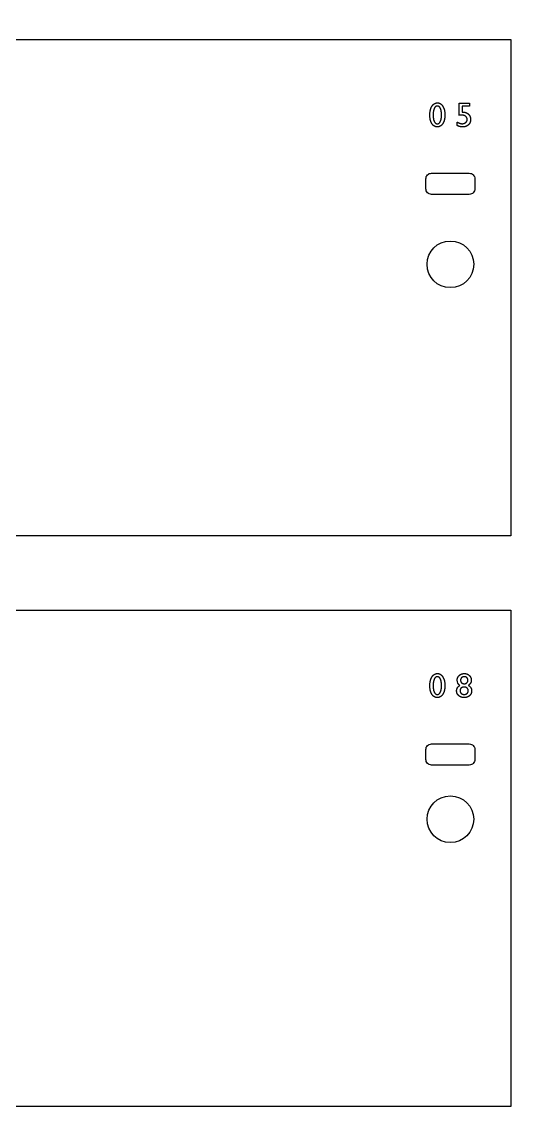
# Model space of a CAD drawing. Extents: x -300 to 5880, y -300 to 4158.
# Drawn here: x 3931 to 4241, y 2968 to 3666 of the extents above; entities that cross this region are included whole.
import ezdxf

# ---------------------------------------------------------------- set-up
doc = ezdxf.new("R2010")
doc.units = 0
for name, color, linetype in [('TOP-CUT-INSIDE_18MM', 1, 'CONTINUOUS'), ('TOP-CUT-OUTSIDE_18MM', 220, 'CONTINUOUS'), ('TOP-POCKET-INSIDE_02MM', 110, 'CONTINUOUS')]:
    doc.layers.add(name, color=color, linetype=linetype)

msp = doc.modelspace()

# ---------------------------------------------------------------- linework, layer by layer
at = {"layer": 'TOP-CUT-INSIDE_18MM'}
for points in [[(4217.92, 3566.97), (4217.92, 3560.59, -0.414214), (4214.42, 3557.09), (4190.42, 3557.09, -0.414214), (4186.92, 3560.59), (4186.92, 3566.97, -0.414214), (4190.42, 3570.47), (4214.42, 3570.47, -0.414214)], [(4217.92, 3205.17), (4217.92, 3198.79, -0.414214), (4214.42, 3195.29), (4190.42, 3195.29, -0.414214), (4186.92, 3198.79), (4186.92, 3205.17, -0.414214), (4190.42, 3208.67), (4214.42, 3208.67, -0.414214)]]:
    msp.add_lwpolyline(points, format="xyb", close=True, dxfattribs=at)
for centre in [(4202.42, 3512.72), (4202.42, 3160.92)]:
    msp.add_circle(centre, 14.79, dxfattribs=at)
at = {"layer": 'TOP-CUT-OUTSIDE_18MM'}
for points in [[(3875.64, 3337.03), (3875.64, 3329.53), (3857.64, 3329.53), (3857.64, 3666.33), (3875.64, 3666.33), (3875.64, 3658.83, 0.414214), (3879.14, 3655.33), (4240.86, 3655.33), (4240.86, 3340.53), (3879.14, 3340.53, 0.414214)], [(3875.64, 2975.23), (3875.64, 2967.73), (3857.64, 2967.73), (3857.64, 3304.53), (3875.64, 3304.53), (3875.64, 3297.03, 0.414214), (3879.14, 3293.53), (4240.86, 3293.53), (4240.86, 2978.73), (3879.14, 2978.73, 0.414214)]]:
    msp.add_lwpolyline(points, format="xyb", close=True, dxfattribs=at)
at = {"layer": 'TOP-POCKET-INSIDE_02MM'}
for points in [[(4194.26, 3615.08), (4194.39, 3615.08), (4194.52, 3615.08), (4194.64, 3615.07), (4194.7, 3615.06), (4194.76, 3615.05), (4194.82, 3615.04), (4194.89, 3615.03), (4194.95, 3615.02), (4195.01, 3615.01), (4195.07, 3615), (4195.12, 3614.98), (4195.18, 3614.97), (4195.24, 3614.95), (4195.3, 3614.93), (4195.36, 3614.91), (4195.42, 3614.9), (4195.47, 3614.87), (4195.53, 3614.85), (4195.59, 3614.83), (4195.64, 3614.81), (4195.7, 3614.78), (4195.75, 3614.76), (4195.81, 3614.73), (4195.86, 3614.7), (4195.92, 3614.67), (4195.97, 3614.64), (4196.03, 3614.61), (4196.13, 3614.55), (4196.24, 3614.48), (4196.34, 3614.4), (4196.44, 3614.33), (4196.54, 3614.25), (4196.64, 3614.16), (4196.74, 3614.07), (4196.84, 3613.97), (4196.93, 3613.88), (4197.03, 3613.77), (4197.12, 3613.67), (4197.21, 3613.56), (4197.3, 3613.44), (4197.39, 3613.32), (4197.48, 3613.2), (4197.56, 3613.07), (4197.65, 3612.94), (4197.73, 3612.8), (4197.81, 3612.66), (4197.89, 3612.52), (4197.96, 3612.38), (4198.03, 3612.24), (4198.1, 3612.09), (4198.17, 3611.94), (4198.23, 3611.79), (4198.29, 3611.64), (4198.35, 3611.48), (4198.41, 3611.32), (4198.46, 3611.16), (4198.51, 3611), (4198.56, 3610.84), (4198.61, 3610.67), (4198.65, 3610.5), (4198.73, 3610.15), (4198.8, 3609.8), (4198.86, 3609.44), (4198.9, 3609.06), (4198.94, 3608.68), (4198.96, 3608.29), (4198.98, 3607.89), (4198.99, 3607.48), (4198.98, 3607.06), (4198.96, 3606.66), (4198.94, 3606.26), (4198.9, 3605.87), (4198.86, 3605.49), (4198.8, 3605.12), (4198.73, 3604.76), (4198.65, 3604.41), (4198.61, 3604.24), (4198.56, 3604.07), (4198.51, 3603.9), (4198.46, 3603.74), (4198.41, 3603.58), (4198.35, 3603.42), (4198.29, 3603.27), (4198.23, 3603.11), (4198.17, 3602.96), (4198.1, 3602.81), (4198.03, 3602.67), (4197.96, 3602.52), (4197.89, 3602.38), (4197.81, 3602.24), (4197.73, 3602.11), (4197.65, 3601.97), (4197.56, 3601.84), (4197.48, 3601.71), (4197.39, 3601.59), (4197.3, 3601.47), (4197.21, 3601.36), (4197.12, 3601.25), (4197.02, 3601.14), (4196.93, 3601.04), (4196.83, 3600.95), (4196.73, 3600.85), (4196.63, 3600.76), (4196.53, 3600.68), (4196.43, 3600.6), (4196.33, 3600.52), (4196.22, 3600.45), (4196.11, 3600.38), (4196, 3600.32), (4195.89, 3600.26), (4195.84, 3600.23), (4195.78, 3600.2), (4195.72, 3600.17), (4195.67, 3600.15), (4195.61, 3600.12), (4195.55, 3600.1), (4195.49, 3600.08), (4195.43, 3600.06), (4195.37, 3600.04), (4195.31, 3600.02), (4195.25, 3600), (4195.19, 3599.98), (4195.13, 3599.97), (4195.07, 3599.95), (4194.95, 3599.92), (4194.82, 3599.9), (4194.7, 3599.88), (4194.57, 3599.87), (4194.44, 3599.86), (4194.31, 3599.85), (4194.18, 3599.85), (4194.04, 3599.85), (4193.91, 3599.86), (4193.78, 3599.87), (4193.65, 3599.88), (4193.52, 3599.9), (4193.4, 3599.92), (4193.27, 3599.95), (4193.15, 3599.98), (4193.03, 3600.01), (4192.91, 3600.05), (4192.85, 3600.07), (4192.79, 3600.1), (4192.73, 3600.12), (4192.67, 3600.14), (4192.62, 3600.17), (4192.56, 3600.19), (4192.5, 3600.22), (4192.45, 3600.25), (4192.34, 3600.31), (4192.23, 3600.37), (4192.12, 3600.44), (4192.01, 3600.51), (4191.91, 3600.58), (4191.81, 3600.66), (4191.7, 3600.75), (4191.61, 3600.83), (4191.51, 3600.92), (4191.41, 3601.02), (4191.32, 3601.12), (4191.22, 3601.22), (4191.13, 3601.33), (4191.04, 3601.44), (4190.96, 3601.56), (4190.87, 3601.68), (4190.78, 3601.8), (4190.7, 3601.93), (4190.62, 3602.06), (4190.54, 3602.19), (4190.47, 3602.33), (4190.39, 3602.47), (4190.32, 3602.61), (4190.26, 3602.76), (4190.19, 3602.9), (4190.13, 3603.05), (4190.07, 3603.21), (4190.01, 3603.36), (4189.96, 3603.52), (4189.9, 3603.68), (4189.85, 3603.84), (4189.81, 3604.01), (4189.76, 3604.18), (4189.72, 3604.35), (4189.64, 3604.7), (4189.58, 3605.06), (4189.52, 3605.43), (4189.47, 3605.81), (4189.44, 3606.2), (4189.41, 3606.6), (4189.4, 3607.02), (4189.39, 3607.44), (4189.4, 3607.86), (4189.41, 3608.27), (4189.44, 3608.67), (4189.48, 3609.06), (4189.52, 3609.44), (4189.58, 3609.81), (4189.65, 3610.17), (4189.73, 3610.51), (4189.77, 3610.69), (4189.82, 3610.85), (4189.87, 3611.02), (4189.92, 3611.18), (4189.97, 3611.35), (4190.03, 3611.5), (4190.09, 3611.66), (4190.15, 3611.82), (4190.22, 3611.97), (4190.28, 3612.12), (4190.35, 3612.26), (4190.43, 3612.41), (4190.5, 3612.55), (4190.58, 3612.69), (4190.66, 3612.82), (4190.74, 3612.96), (4190.83, 3613.09), (4190.92, 3613.22), (4191.01, 3613.34), (4191.1, 3613.46), (4191.19, 3613.57), (4191.28, 3613.68), (4191.38, 3613.79), (4191.47, 3613.89), (4191.57, 3613.99), (4191.67, 3614.08), (4191.77, 3614.17), (4191.87, 3614.25), (4191.98, 3614.33), (4192.08, 3614.41), (4192.19, 3614.48), (4192.3, 3614.55), (4192.41, 3614.62), (4192.52, 3614.68), (4192.64, 3614.73), (4192.7, 3614.76), (4192.75, 3614.79), (4192.81, 3614.81), (4192.87, 3614.83), (4192.93, 3614.86), (4192.99, 3614.88), (4193.05, 3614.9), (4193.11, 3614.92), (4193.17, 3614.93), (4193.23, 3614.95), (4193.35, 3614.98), (4193.48, 3615.01), (4193.61, 3615.03), (4193.73, 3615.05), (4193.86, 3615.07), (4194, 3615.08), (4194.13, 3615.08)], [(4194.28, 3613.06), (4194.18, 3613.06), (4194.14, 3613.06), (4194.1, 3613.06), (4194.06, 3613.06), (4194.03, 3613.05), (4193.99, 3613.05), (4193.95, 3613.05), (4193.92, 3613.04), (4193.88, 3613.04), (4193.84, 3613.03), (4193.81, 3613.02), (4193.77, 3613.01), (4193.74, 3613.01), (4193.7, 3613), (4193.67, 3612.99), (4193.63, 3612.98), (4193.6, 3612.96), (4193.56, 3612.95), (4193.53, 3612.94), (4193.49, 3612.93), (4193.46, 3612.91), (4193.43, 3612.9), (4193.39, 3612.88), (4193.36, 3612.86), (4193.33, 3612.85), (4193.3, 3612.83), (4193.27, 3612.81), (4193.23, 3612.79), (4193.2, 3612.77), (4193.17, 3612.75), (4193.14, 3612.73), (4193.11, 3612.7), (4193.08, 3612.68), (4193.05, 3612.66), (4193.02, 3612.63), (4192.99, 3612.61), (4192.96, 3612.58), (4192.93, 3612.55), (4192.9, 3612.53), (4192.84, 3612.47), (4192.79, 3612.41), (4192.73, 3612.35), (4192.68, 3612.28), (4192.62, 3612.21), (4192.57, 3612.14), (4192.52, 3612.06), (4192.47, 3611.98), (4192.42, 3611.9), (4192.37, 3611.82), (4192.32, 3611.73), (4192.28, 3611.64), (4192.23, 3611.55), (4192.19, 3611.45), (4192.14, 3611.36), (4192.1, 3611.26), (4192.06, 3611.16), (4192.02, 3611.05), (4191.99, 3610.95), (4191.92, 3610.73), (4191.85, 3610.5), (4191.79, 3610.27), (4191.74, 3610.03), (4191.69, 3609.77), (4191.65, 3609.51), (4191.61, 3609.25), (4191.58, 3608.97), (4191.56, 3608.68), (4191.54, 3608.39), (4191.52, 3608.09), (4191.52, 3607.78), (4191.51, 3607.46), (4191.52, 3607.14), (4191.52, 3606.82), (4191.54, 3606.51), (4191.56, 3606.21), (4191.58, 3605.92), (4191.61, 3605.64), (4191.65, 3605.37), (4191.69, 3605.1), (4191.74, 3604.85), (4191.79, 3604.6), (4191.84, 3604.37), (4191.91, 3604.14), (4191.98, 3603.92), (4192.01, 3603.81), (4192.05, 3603.71), (4192.09, 3603.61), (4192.13, 3603.51), (4192.17, 3603.41), (4192.22, 3603.31), (4192.26, 3603.22), (4192.31, 3603.13), (4192.35, 3603.05), (4192.4, 3602.96), (4192.45, 3602.88), (4192.5, 3602.8), (4192.55, 3602.73), (4192.6, 3602.66), (4192.65, 3602.59), (4192.71, 3602.52), (4192.76, 3602.46), (4192.82, 3602.4), (4192.88, 3602.34), (4192.9, 3602.31), (4192.93, 3602.29), (4192.96, 3602.26), (4192.99, 3602.24), (4193.02, 3602.21), (4193.05, 3602.19), (4193.08, 3602.16), (4193.11, 3602.14), (4193.15, 3602.12), (4193.18, 3602.1), (4193.21, 3602.08), (4193.24, 3602.06), (4193.27, 3602.04), (4193.3, 3602.02), (4193.34, 3602.01), (4193.37, 3601.99), (4193.4, 3601.97), (4193.44, 3601.96), (4193.47, 3601.94), (4193.5, 3601.93), (4193.54, 3601.92), (4193.57, 3601.91), (4193.61, 3601.89), (4193.64, 3601.88), (4193.68, 3601.87), (4193.71, 3601.86), (4193.75, 3601.86), (4193.78, 3601.85), (4193.82, 3601.84), (4193.86, 3601.84), (4193.89, 3601.83), (4193.93, 3601.82), (4193.97, 3601.82), (4194, 3601.82), (4194.04, 3601.81), (4194.08, 3601.81), (4194.12, 3601.81), (4194.16, 3601.81), (4194.19, 3601.81), (4194.23, 3601.81), (4194.27, 3601.81), (4194.31, 3601.82), (4194.35, 3601.82), (4194.38, 3601.82), (4194.42, 3601.83), (4194.46, 3601.84), (4194.49, 3601.84), (4194.53, 3601.85), (4194.57, 3601.86), (4194.6, 3601.86), (4194.64, 3601.87), (4194.67, 3601.88), (4194.71, 3601.89), (4194.74, 3601.91), (4194.78, 3601.92), (4194.81, 3601.93), (4194.84, 3601.94), (4194.88, 3601.96), (4194.91, 3601.97), (4194.94, 3601.99), (4194.98, 3602.01), (4195.01, 3602.02), (4195.04, 3602.04), (4195.07, 3602.06), (4195.11, 3602.08), (4195.14, 3602.1), (4195.17, 3602.12), (4195.2, 3602.14), (4195.23, 3602.16), (4195.26, 3602.19), (4195.29, 3602.21), (4195.32, 3602.24), (4195.35, 3602.26), (4195.38, 3602.29), (4195.41, 3602.31), (4195.44, 3602.34), (4195.5, 3602.4), (4195.55, 3602.46), (4195.61, 3602.52), (4195.66, 3602.59), (4195.72, 3602.66), (4195.77, 3602.73), (4195.82, 3602.8), (4195.87, 3602.88), (4195.92, 3602.96), (4195.97, 3603.05), (4196.02, 3603.13), (4196.06, 3603.22), (4196.11, 3603.31), (4196.15, 3603.41), (4196.19, 3603.51), (4196.23, 3603.61), (4196.27, 3603.71), (4196.31, 3603.81), (4196.35, 3603.92), (4196.42, 3604.13), (4196.48, 3604.36), (4196.54, 3604.59), (4196.6, 3604.84), (4196.64, 3605.09), (4196.68, 3605.35), (4196.72, 3605.61), (4196.75, 3605.89), (4196.78, 3606.18), (4196.8, 3606.47), (4196.81, 3606.77), (4196.82, 3607.08), (4196.82, 3607.72), (4196.81, 3608.03), (4196.8, 3608.33), (4196.78, 3608.63), (4196.75, 3608.91), (4196.72, 3609.19), (4196.69, 3609.46), (4196.65, 3609.72), (4196.6, 3609.98), (4196.55, 3610.22), (4196.5, 3610.46), (4196.43, 3610.69), (4196.37, 3610.91), (4196.3, 3611.12), (4196.26, 3611.23), (4196.22, 3611.33), (4196.18, 3611.43), (4196.13, 3611.52), (4196.09, 3611.62), (4196.05, 3611.71), (4196, 3611.8), (4195.95, 3611.88), (4195.91, 3611.97), (4195.86, 3612.05), (4195.81, 3612.12), (4195.76, 3612.2), (4195.71, 3612.27), (4195.66, 3612.33), (4195.61, 3612.4), (4195.55, 3612.46), (4195.5, 3612.52), (4195.47, 3612.55), (4195.44, 3612.57), (4195.41, 3612.6), (4195.39, 3612.63), (4195.36, 3612.65), (4195.33, 3612.68), (4195.3, 3612.7), (4195.27, 3612.72), (4195.24, 3612.74), (4195.21, 3612.77), (4195.18, 3612.79), (4195.15, 3612.81), (4195.12, 3612.82), (4195.09, 3612.84), (4195.06, 3612.86), (4195.03, 3612.88), (4195, 3612.89), (4194.96, 3612.91), (4194.93, 3612.92), (4194.9, 3612.94), (4194.87, 3612.95), (4194.84, 3612.96), (4194.8, 3612.97), (4194.77, 3612.99), (4194.74, 3613), (4194.7, 3613), (4194.67, 3613.01), (4194.64, 3613.02), (4194.6, 3613.03), (4194.57, 3613.03), (4194.53, 3613.04), (4194.5, 3613.05), (4194.46, 3613.05), (4194.43, 3613.05), (4194.39, 3613.06), (4194.36, 3613.06), (4194.32, 3613.06)], [(4207.91, 3614.89), (4214.52, 3614.89), (4214.52, 3612.99), (4209.85, 3612.99), (4209.85, 3609.23), (4209.96, 3609.24), (4210.08, 3609.25), (4210.19, 3609.25), (4210.31, 3609.25), (4210.44, 3609.25), (4210.58, 3609.25), (4210.71, 3609.24), (4210.84, 3609.23), (4210.97, 3609.22), (4211.09, 3609.21), (4211.22, 3609.19), (4211.34, 3609.17), (4211.46, 3609.15), (4211.59, 3609.12), (4211.7, 3609.1), (4211.82, 3609.07), (4211.94, 3609.04), (4212.05, 3609), (4212.17, 3608.96), (4212.28, 3608.92), (4212.39, 3608.88), (4212.5, 3608.84), (4212.61, 3608.79), (4212.71, 3608.74), (4212.82, 3608.69), (4212.92, 3608.63), (4213.02, 3608.57), (4213.12, 3608.51), (4213.22, 3608.45), (4213.32, 3608.38), (4213.41, 3608.32), (4213.51, 3608.24), (4213.6, 3608.17), (4213.69, 3608.1), (4213.78, 3608.02), (4213.87, 3607.94), (4213.95, 3607.85), (4214.04, 3607.77), (4214.12, 3607.68), (4214.2, 3607.6), (4214.27, 3607.51), (4214.34, 3607.42), (4214.41, 3607.33), (4214.48, 3607.23), (4214.54, 3607.14), (4214.6, 3607.04), (4214.66, 3606.95), (4214.72, 3606.85), (4214.77, 3606.75), (4214.82, 3606.65), (4214.87, 3606.54), (4214.92, 3606.44), (4214.96, 3606.33), (4215, 3606.23), (4215.03, 3606.12), (4215.07, 3606.01), (4215.1, 3605.9), (4215.13, 3605.79), (4215.15, 3605.67), (4215.18, 3605.56), (4215.2, 3605.44), (4215.22, 3605.32), (4215.23, 3605.2), (4215.24, 3605.08), (4215.25, 3604.96), (4215.26, 3604.84), (4215.26, 3604.71), (4215.27, 3604.58), (4215.26, 3604.45), (4215.26, 3604.32), (4215.25, 3604.2), (4215.24, 3604.07), (4215.23, 3603.95), (4215.22, 3603.82), (4215.2, 3603.7), (4215.18, 3603.58), (4215.16, 3603.46), (4215.13, 3603.35), (4215.1, 3603.23), (4215.07, 3603.12), (4215.04, 3603.01), (4215, 3602.9), (4214.96, 3602.79), (4214.92, 3602.68), (4214.88, 3602.57), (4214.83, 3602.47), (4214.78, 3602.37), (4214.73, 3602.26), (4214.67, 3602.16), (4214.61, 3602.07), (4214.55, 3601.97), (4214.49, 3601.87), (4214.42, 3601.78), (4214.35, 3601.69), (4214.28, 3601.6), (4214.21, 3601.51), (4214.13, 3601.42), (4214.05, 3601.33), (4213.97, 3601.25), (4213.88, 3601.17), (4213.8, 3601.09), (4213.71, 3601.01), (4213.62, 3600.93), (4213.53, 3600.86), (4213.43, 3600.79), (4213.34, 3600.72), (4213.24, 3600.65), (4213.14, 3600.59), (4213.04, 3600.53), (4212.94, 3600.47), (4212.84, 3600.42), (4212.73, 3600.36), (4212.63, 3600.31), (4212.52, 3600.27), (4212.41, 3600.22), (4212.3, 3600.18), (4212.19, 3600.14), (4212.07, 3600.1), (4211.96, 3600.07), (4211.84, 3600.04), (4211.72, 3600.01), (4211.6, 3599.98), (4211.48, 3599.95), (4211.35, 3599.93), (4211.23, 3599.91), (4211.1, 3599.9), (4210.97, 3599.88), (4210.84, 3599.87), (4210.71, 3599.86), (4210.58, 3599.86), (4210.44, 3599.85), (4210.31, 3599.85), (4210.08, 3599.85), (4209.86, 3599.86), (4209.63, 3599.88), (4209.41, 3599.9), (4209.19, 3599.94), (4208.96, 3599.97), (4208.74, 3600.02), (4208.52, 3600.07), (4208.3, 3600.13), (4208.08, 3600.19), (4207.87, 3600.26), (4207.65, 3600.34), (4207.43, 3600.43), (4207.22, 3600.52), (4207, 3600.62), (4206.79, 3600.72), (4206.79, 3602.92), (4206.99, 3602.79), (4207.19, 3602.68), (4207.39, 3602.57), (4207.59, 3602.46), (4207.79, 3602.37), (4207.99, 3602.28), (4208.18, 3602.21), (4208.28, 3602.17), (4208.38, 3602.14), (4208.48, 3602.11), (4208.58, 3602.08), (4208.67, 3602.05), (4208.77, 3602.02), (4208.87, 3602), (4208.97, 3601.98), (4209.07, 3601.96), (4209.16, 3601.94), (4209.26, 3601.93), (4209.36, 3601.91), (4209.45, 3601.9), (4209.55, 3601.89), (4209.65, 3601.88), (4209.74, 3601.88), (4209.84, 3601.88), (4209.93, 3601.88), (4210.02, 3601.88), (4210.1, 3601.88), (4210.18, 3601.88), (4210.26, 3601.89), (4210.34, 3601.89), (4210.42, 3601.9), (4210.5, 3601.91), (4210.58, 3601.92), (4210.66, 3601.94), (4210.73, 3601.95), (4210.81, 3601.97), (4210.88, 3601.99), (4210.95, 3602), (4211.03, 3602.03), (4211.1, 3602.05), (4211.17, 3602.07), (4211.24, 3602.1), (4211.31, 3602.12), (4211.38, 3602.15), (4211.45, 3602.18), (4211.51, 3602.21), (4211.58, 3602.25), (4211.64, 3602.28), (4211.71, 3602.32), (4211.77, 3602.35), (4211.83, 3602.39), (4211.89, 3602.43), (4211.95, 3602.48), (4212.01, 3602.52), (4212.07, 3602.56), (4212.13, 3602.61), (4212.19, 3602.66), (4212.25, 3602.71), (4212.3, 3602.76), (4212.35, 3602.81), (4212.4, 3602.86), (4212.45, 3602.91), (4212.5, 3602.97), (4212.54, 3603.02), (4212.59, 3603.07), (4212.63, 3603.13), (4212.67, 3603.18), (4212.71, 3603.24), (4212.74, 3603.3), (4212.78, 3603.35), (4212.81, 3603.41), (4212.84, 3603.47), (4212.87, 3603.53), (4212.9, 3603.59), (4212.93, 3603.65), (4212.95, 3603.72), (4212.97, 3603.78), (4212.99, 3603.84), (4213.01, 3603.91), (4213.03, 3603.97), (4213.04, 3604.04), (4213.06, 3604.1), (4213.07, 3604.17), (4213.08, 3604.24), (4213.09, 3604.3), (4213.09, 3604.37), (4213.1, 3604.44), (4213.1, 3604.51), (4213.1, 3604.58), (4213.1, 3604.66), (4213.1, 3604.73), (4213.09, 3604.8), (4213.09, 3604.87), (4213.08, 3604.94), (4213.07, 3605.01), (4213.05, 3605.08), (4213.04, 3605.15), (4213.02, 3605.22), (4213, 3605.28), (4212.98, 3605.35), (4212.96, 3605.42), (4212.94, 3605.48), (4212.91, 3605.54), (4212.88, 3605.61), (4212.85, 3605.67), (4212.82, 3605.73), (4212.79, 3605.79), (4212.75, 3605.85), (4212.71, 3605.91), (4212.67, 3605.97), (4212.63, 3606.03), (4212.59, 3606.08), (4212.54, 3606.14), (4212.5, 3606.19), (4212.45, 3606.25), (4212.4, 3606.3), (4212.34, 3606.36), (4212.29, 3606.41), (4212.23, 3606.46), (4212.17, 3606.51), (4212.11, 3606.56), (4212.05, 3606.61), (4211.98, 3606.66), (4211.92, 3606.7), (4211.85, 3606.75), (4211.79, 3606.79), (4211.72, 3606.83), (4211.65, 3606.87), (4211.58, 3606.91), (4211.51, 3606.94), (4211.44, 3606.98), (4211.37, 3607.01), (4211.3, 3607.04), (4211.22, 3607.08), (4211.15, 3607.1), (4211.07, 3607.13), (4211, 3607.16), (4210.92, 3607.18), (4210.84, 3607.2), (4210.76, 3607.22), (4210.68, 3607.24), (4210.6, 3607.26), (4210.51, 3607.28), (4210.43, 3607.29), (4210.35, 3607.31), (4210.26, 3607.32), (4210.17, 3607.33), (4210.09, 3607.34), (4210, 3607.34), (4209.91, 3607.35), (4209.82, 3607.35), (4209.64, 3607.36), (4209.33, 3607.35), (4209.05, 3607.34), (4208.8, 3607.33), (4208.68, 3607.31), (4208.57, 3607.3), (4208.47, 3607.29), (4208.37, 3607.27), (4208.27, 3607.25), (4208.19, 3607.24), (4208.15, 3607.23), (4208.11, 3607.21), (4208.07, 3607.2), (4208.04, 3607.19), (4208, 3607.18), (4207.97, 3607.17), (4207.94, 3607.16), (4207.91, 3607.14)], [(4194.26, 3253.28), (4194.39, 3253.28), (4194.52, 3253.28), (4194.64, 3253.27), (4194.7, 3253.26), (4194.76, 3253.25), (4194.82, 3253.24), (4194.89, 3253.23), (4194.95, 3253.22), (4195.01, 3253.21), (4195.07, 3253.2), (4195.12, 3253.18), (4195.18, 3253.17), (4195.24, 3253.15), (4195.3, 3253.13), (4195.36, 3253.11), (4195.42, 3253.1), (4195.47, 3253.07), (4195.53, 3253.05), (4195.59, 3253.03), (4195.64, 3253.01), (4195.7, 3252.98), (4195.75, 3252.96), (4195.81, 3252.93), (4195.86, 3252.9), (4195.92, 3252.87), (4195.97, 3252.84), (4196.03, 3252.81), (4196.13, 3252.75), (4196.24, 3252.68), (4196.34, 3252.6), (4196.44, 3252.53), (4196.54, 3252.45), (4196.64, 3252.36), (4196.74, 3252.27), (4196.84, 3252.17), (4196.93, 3252.08), (4197.03, 3251.97), (4197.12, 3251.87), (4197.21, 3251.76), (4197.3, 3251.64), (4197.39, 3251.52), (4197.48, 3251.4), (4197.56, 3251.27), (4197.65, 3251.14), (4197.73, 3251), (4197.81, 3250.86), (4197.89, 3250.72), (4197.96, 3250.58), (4198.03, 3250.44), (4198.1, 3250.29), (4198.17, 3250.14), (4198.23, 3249.99), (4198.29, 3249.84), (4198.35, 3249.68), (4198.41, 3249.52), (4198.46, 3249.36), (4198.51, 3249.2), (4198.56, 3249.04), (4198.61, 3248.87), (4198.65, 3248.7), (4198.73, 3248.35), (4198.8, 3248), (4198.86, 3247.64), (4198.9, 3247.26), (4198.94, 3246.88), (4198.96, 3246.49), (4198.98, 3246.09), (4198.99, 3245.68), (4198.98, 3245.26), (4198.96, 3244.86), (4198.94, 3244.46), (4198.9, 3244.07), (4198.86, 3243.69), (4198.8, 3243.32), (4198.73, 3242.96), (4198.65, 3242.61), (4198.61, 3242.44), (4198.56, 3242.27), (4198.51, 3242.1), (4198.46, 3241.94), (4198.41, 3241.78), (4198.35, 3241.62), (4198.29, 3241.47), (4198.23, 3241.31), (4198.17, 3241.16), (4198.1, 3241.01), (4198.03, 3240.87), (4197.96, 3240.72), (4197.89, 3240.58), (4197.81, 3240.44), (4197.73, 3240.31), (4197.65, 3240.17), (4197.56, 3240.04), (4197.48, 3239.91), (4197.39, 3239.79), (4197.3, 3239.67), (4197.21, 3239.56), (4197.12, 3239.45), (4197.02, 3239.34), (4196.93, 3239.24), (4196.83, 3239.15), (4196.73, 3239.05), (4196.63, 3238.96), (4196.53, 3238.88), (4196.43, 3238.8), (4196.33, 3238.72), (4196.22, 3238.65), (4196.11, 3238.58), (4196, 3238.52), (4195.89, 3238.46), (4195.84, 3238.43), (4195.78, 3238.4), (4195.72, 3238.37), (4195.67, 3238.35), (4195.61, 3238.32), (4195.55, 3238.3), (4195.49, 3238.28), (4195.43, 3238.26), (4195.37, 3238.24), (4195.31, 3238.22), (4195.25, 3238.2), (4195.19, 3238.18), (4195.13, 3238.17), (4195.07, 3238.15), (4194.95, 3238.12), (4194.82, 3238.1), (4194.7, 3238.08), (4194.57, 3238.07), (4194.44, 3238.06), (4194.31, 3238.05), (4194.18, 3238.05), (4194.04, 3238.05), (4193.91, 3238.06), (4193.78, 3238.07), (4193.65, 3238.08), (4193.52, 3238.1), (4193.4, 3238.12), (4193.27, 3238.15), (4193.15, 3238.18), (4193.03, 3238.21), (4192.91, 3238.25), (4192.85, 3238.27), (4192.79, 3238.3), (4192.73, 3238.32), (4192.67, 3238.34), (4192.62, 3238.37), (4192.56, 3238.39), (4192.5, 3238.42), (4192.45, 3238.45), (4192.34, 3238.51), (4192.23, 3238.57), (4192.12, 3238.64), (4192.01, 3238.71), (4191.91, 3238.78), (4191.81, 3238.86), (4191.7, 3238.95), (4191.61, 3239.03), (4191.51, 3239.12), (4191.41, 3239.22), (4191.32, 3239.32), (4191.22, 3239.42), (4191.13, 3239.53), (4191.04, 3239.64), (4190.96, 3239.76), (4190.87, 3239.88), (4190.78, 3240), (4190.7, 3240.13), (4190.62, 3240.26), (4190.54, 3240.39), (4190.47, 3240.53), (4190.39, 3240.67), (4190.32, 3240.81), (4190.26, 3240.96), (4190.19, 3241.1), (4190.13, 3241.25), (4190.07, 3241.41), (4190.01, 3241.56), (4189.96, 3241.72), (4189.9, 3241.88), (4189.85, 3242.04), (4189.81, 3242.21), (4189.76, 3242.38), (4189.72, 3242.55), (4189.64, 3242.9), (4189.58, 3243.26), (4189.52, 3243.63), (4189.47, 3244.01), (4189.44, 3244.4), (4189.41, 3244.8), (4189.4, 3245.22), (4189.39, 3245.64), (4189.4, 3246.06), (4189.41, 3246.47), (4189.44, 3246.87), (4189.48, 3247.26), (4189.52, 3247.64), (4189.58, 3248.01), (4189.65, 3248.37), (4189.73, 3248.71), (4189.77, 3248.89), (4189.82, 3249.05), (4189.87, 3249.22), (4189.92, 3249.38), (4189.97, 3249.55), (4190.03, 3249.7), (4190.09, 3249.86), (4190.15, 3250.02), (4190.22, 3250.17), (4190.28, 3250.32), (4190.35, 3250.46), (4190.43, 3250.61), (4190.5, 3250.75), (4190.58, 3250.89), (4190.66, 3251.02), (4190.74, 3251.16), (4190.83, 3251.29), (4190.92, 3251.42), (4191.01, 3251.54), (4191.1, 3251.66), (4191.19, 3251.77), (4191.28, 3251.88), (4191.38, 3251.99), (4191.47, 3252.09), (4191.57, 3252.19), (4191.67, 3252.28), (4191.77, 3252.37), (4191.87, 3252.45), (4191.98, 3252.53), (4192.08, 3252.61), (4192.19, 3252.68), (4192.3, 3252.75), (4192.41, 3252.82), (4192.52, 3252.88), (4192.64, 3252.93), (4192.7, 3252.96), (4192.75, 3252.99), (4192.81, 3253.01), (4192.87, 3253.03), (4192.93, 3253.06), (4192.99, 3253.08), (4193.05, 3253.1), (4193.11, 3253.12), (4193.17, 3253.13), (4193.23, 3253.15), (4193.35, 3253.18), (4193.48, 3253.21), (4193.61, 3253.23), (4193.73, 3253.25), (4193.86, 3253.27), (4194, 3253.28), (4194.13, 3253.28)], [(4194.28, 3251.26), (4194.18, 3251.26), (4194.14, 3251.26), (4194.1, 3251.26), (4194.06, 3251.26), (4194.03, 3251.25), (4193.99, 3251.25), (4193.95, 3251.25), (4193.92, 3251.24), (4193.88, 3251.24), (4193.84, 3251.23), (4193.81, 3251.22), (4193.77, 3251.21), (4193.74, 3251.21), (4193.7, 3251.2), (4193.67, 3251.19), (4193.63, 3251.18), (4193.6, 3251.16), (4193.56, 3251.15), (4193.53, 3251.14), (4193.49, 3251.13), (4193.46, 3251.11), (4193.43, 3251.1), (4193.39, 3251.08), (4193.36, 3251.06), (4193.33, 3251.05), (4193.3, 3251.03), (4193.27, 3251.01), (4193.23, 3250.99), (4193.2, 3250.97), (4193.17, 3250.95), (4193.14, 3250.93), (4193.11, 3250.9), (4193.08, 3250.88), (4193.05, 3250.86), (4193.02, 3250.83), (4192.99, 3250.81), (4192.96, 3250.78), (4192.93, 3250.75), (4192.9, 3250.73), (4192.84, 3250.67), (4192.79, 3250.61), (4192.73, 3250.55), (4192.68, 3250.48), (4192.62, 3250.41), (4192.57, 3250.34), (4192.52, 3250.26), (4192.47, 3250.18), (4192.42, 3250.1), (4192.37, 3250.02), (4192.32, 3249.93), (4192.28, 3249.84), (4192.23, 3249.75), (4192.19, 3249.65), (4192.14, 3249.56), (4192.1, 3249.46), (4192.06, 3249.36), (4192.02, 3249.25), (4191.99, 3249.15), (4191.92, 3248.93), (4191.85, 3248.7), (4191.79, 3248.47), (4191.74, 3248.23), (4191.69, 3247.97), (4191.65, 3247.71), (4191.61, 3247.45), (4191.58, 3247.17), (4191.56, 3246.88), (4191.54, 3246.59), (4191.52, 3246.29), (4191.52, 3245.98), (4191.51, 3245.66), (4191.52, 3245.34), (4191.52, 3245.02), (4191.54, 3244.71), (4191.56, 3244.41), (4191.58, 3244.12), (4191.61, 3243.84), (4191.65, 3243.57), (4191.69, 3243.3), (4191.74, 3243.05), (4191.79, 3242.8), (4191.84, 3242.57), (4191.91, 3242.34), (4191.98, 3242.12), (4192.01, 3242.01), (4192.05, 3241.91), (4192.09, 3241.81), (4192.13, 3241.71), (4192.17, 3241.61), (4192.22, 3241.51), (4192.26, 3241.42), (4192.31, 3241.33), (4192.35, 3241.25), (4192.4, 3241.16), (4192.45, 3241.08), (4192.5, 3241), (4192.55, 3240.93), (4192.6, 3240.86), (4192.65, 3240.79), (4192.71, 3240.72), (4192.76, 3240.66), (4192.82, 3240.6), (4192.88, 3240.54), (4192.9, 3240.51), (4192.93, 3240.49), (4192.96, 3240.46), (4192.99, 3240.44), (4193.02, 3240.41), (4193.05, 3240.39), (4193.08, 3240.36), (4193.11, 3240.34), (4193.15, 3240.32), (4193.18, 3240.3), (4193.21, 3240.28), (4193.24, 3240.26), (4193.27, 3240.24), (4193.3, 3240.22), (4193.34, 3240.21), (4193.37, 3240.19), (4193.4, 3240.17), (4193.44, 3240.16), (4193.47, 3240.14), (4193.5, 3240.13), (4193.54, 3240.12), (4193.57, 3240.11), (4193.61, 3240.09), (4193.64, 3240.08), (4193.68, 3240.07), (4193.71, 3240.06), (4193.75, 3240.06), (4193.78, 3240.05), (4193.82, 3240.04), (4193.86, 3240.04), (4193.89, 3240.03), (4193.93, 3240.02), (4193.97, 3240.02), (4194, 3240.02), (4194.04, 3240.01), (4194.08, 3240.01), (4194.12, 3240.01), (4194.16, 3240.01), (4194.19, 3240.01), (4194.23, 3240.01), (4194.27, 3240.01), (4194.31, 3240.02), (4194.35, 3240.02), (4194.38, 3240.02), (4194.42, 3240.03), (4194.46, 3240.04), (4194.49, 3240.04), (4194.53, 3240.05), (4194.57, 3240.06), (4194.6, 3240.06), (4194.64, 3240.07), (4194.67, 3240.08), (4194.71, 3240.09), (4194.74, 3240.11), (4194.78, 3240.12), (4194.81, 3240.13), (4194.84, 3240.14), (4194.88, 3240.16), (4194.91, 3240.17), (4194.94, 3240.19), (4194.98, 3240.21), (4195.01, 3240.22), (4195.04, 3240.24), (4195.07, 3240.26), (4195.11, 3240.28), (4195.14, 3240.3), (4195.17, 3240.32), (4195.2, 3240.34), (4195.23, 3240.36), (4195.26, 3240.39), (4195.29, 3240.41), (4195.32, 3240.44), (4195.35, 3240.46), (4195.38, 3240.49), (4195.41, 3240.51), (4195.44, 3240.54), (4195.5, 3240.6), (4195.55, 3240.66), (4195.61, 3240.72), (4195.66, 3240.79), (4195.72, 3240.86), (4195.77, 3240.93), (4195.82, 3241), (4195.87, 3241.08), (4195.92, 3241.16), (4195.97, 3241.25), (4196.02, 3241.33), (4196.06, 3241.42), (4196.11, 3241.51), (4196.15, 3241.61), (4196.19, 3241.71), (4196.23, 3241.81), (4196.27, 3241.91), (4196.31, 3242.01), (4196.35, 3242.12), (4196.42, 3242.33), (4196.48, 3242.56), (4196.54, 3242.79), (4196.6, 3243.04), (4196.64, 3243.29), (4196.68, 3243.55), (4196.72, 3243.81), (4196.75, 3244.09), (4196.78, 3244.38), (4196.8, 3244.67), (4196.81, 3244.97), (4196.82, 3245.28), (4196.82, 3245.92), (4196.81, 3246.23), (4196.8, 3246.53), (4196.78, 3246.83), (4196.75, 3247.11), (4196.72, 3247.39), (4196.69, 3247.66), (4196.65, 3247.92), (4196.6, 3248.18), (4196.55, 3248.42), (4196.5, 3248.66), (4196.43, 3248.89), (4196.37, 3249.11), (4196.3, 3249.32), (4196.26, 3249.43), (4196.22, 3249.53), (4196.18, 3249.63), (4196.13, 3249.72), (4196.09, 3249.82), (4196.05, 3249.91), (4196, 3250), (4195.95, 3250.08), (4195.91, 3250.17), (4195.86, 3250.25), (4195.81, 3250.32), (4195.76, 3250.4), (4195.71, 3250.47), (4195.66, 3250.53), (4195.61, 3250.6), (4195.55, 3250.66), (4195.5, 3250.72), (4195.47, 3250.75), (4195.44, 3250.77), (4195.41, 3250.8), (4195.39, 3250.83), (4195.36, 3250.85), (4195.33, 3250.88), (4195.3, 3250.9), (4195.27, 3250.92), (4195.24, 3250.94), (4195.21, 3250.97), (4195.18, 3250.99), (4195.15, 3251.01), (4195.12, 3251.02), (4195.09, 3251.04), (4195.06, 3251.06), (4195.03, 3251.08), (4195, 3251.09), (4194.96, 3251.11), (4194.93, 3251.12), (4194.9, 3251.14), (4194.87, 3251.15), (4194.84, 3251.16), (4194.8, 3251.17), (4194.77, 3251.19), (4194.74, 3251.2), (4194.7, 3251.2), (4194.67, 3251.21), (4194.64, 3251.22), (4194.6, 3251.23), (4194.57, 3251.23), (4194.53, 3251.24), (4194.5, 3251.25), (4194.46, 3251.25), (4194.43, 3251.25), (4194.39, 3251.26), (4194.36, 3251.26), (4194.32, 3251.26)], [(4213.58, 3249.03), (4213.58, 3249.09), (4213.58, 3249.15), (4213.57, 3249.21), (4213.57, 3249.27), (4213.56, 3249.33), (4213.56, 3249.38), (4213.55, 3249.44), (4213.54, 3249.49), (4213.53, 3249.55), (4213.52, 3249.6), (4213.5, 3249.66), (4213.49, 3249.71), (4213.47, 3249.76), (4213.45, 3249.81), (4213.43, 3249.87), (4213.41, 3249.92), (4213.39, 3249.97), (4213.37, 3250.01), (4213.35, 3250.06), (4213.32, 3250.11), (4213.29, 3250.16), (4213.27, 3250.2), (4213.24, 3250.25), (4213.21, 3250.29), (4213.17, 3250.34), (4213.14, 3250.38), (4213.11, 3250.42), (4213.07, 3250.47), (4213.03, 3250.51), (4213, 3250.55), (4212.96, 3250.59), (4212.91, 3250.63), (4212.87, 3250.67), (4212.83, 3250.71), (4212.79, 3250.74), (4212.74, 3250.78), (4212.7, 3250.81), (4212.65, 3250.84), (4212.61, 3250.87), (4212.56, 3250.91), (4212.51, 3250.93), (4212.46, 3250.96), (4212.41, 3250.99), (4212.36, 3251.01), (4212.31, 3251.04), (4212.26, 3251.06), (4212.21, 3251.08), (4212.16, 3251.1), (4212.11, 3251.12), (4212.05, 3251.14), (4212, 3251.16), (4211.94, 3251.17), (4211.89, 3251.18), (4211.83, 3251.2), (4211.77, 3251.21), (4211.71, 3251.22), (4211.66, 3251.23), (4211.6, 3251.24), (4211.54, 3251.24), (4211.47, 3251.25), (4211.41, 3251.25), (4211.35, 3251.26), (4211.29, 3251.26), (4211.22, 3251.26), (4211.16, 3251.26), (4211.1, 3251.26), (4211.03, 3251.25), (4210.97, 3251.25), (4210.91, 3251.24), (4210.85, 3251.24), (4210.79, 3251.23), (4210.73, 3251.22), (4210.67, 3251.21), (4210.61, 3251.2), (4210.56, 3251.19), (4210.5, 3251.17), (4210.45, 3251.16), (4210.39, 3251.14), (4210.34, 3251.12), (4210.28, 3251.1), (4210.23, 3251.08), (4210.18, 3251.06), (4210.13, 3251.04), (4210.08, 3251.02), (4210.03, 3250.99), (4209.98, 3250.97), (4209.93, 3250.94), (4209.88, 3250.91), (4209.84, 3250.88), (4209.79, 3250.85), (4209.75, 3250.82), (4209.7, 3250.79), (4209.66, 3250.75), (4209.61, 3250.72), (4209.57, 3250.68), (4209.53, 3250.64), (4209.49, 3250.6), (4209.45, 3250.56), (4209.41, 3250.52), (4209.37, 3250.48), (4209.34, 3250.44), (4209.3, 3250.4), (4209.27, 3250.35), (4209.24, 3250.31), (4209.21, 3250.26), (4209.18, 3250.22), (4209.15, 3250.17), (4209.13, 3250.13), (4209.1, 3250.08), (4209.08, 3250.03), (4209.06, 3249.98), (4209.03, 3249.93), (4209.01, 3249.88), (4209, 3249.83), (4208.98, 3249.78), (4208.96, 3249.73), (4208.95, 3249.68), (4208.93, 3249.62), (4208.92, 3249.57), (4208.91, 3249.52), (4208.9, 3249.46), (4208.89, 3249.4), (4208.88, 3249.35), (4208.88, 3249.29), (4208.87, 3249.23), (4208.87, 3249.17), (4208.87, 3249.11), (4208.87, 3249.05), (4208.87, 3248.99), (4208.87, 3248.94), (4208.87, 3248.88), (4208.88, 3248.82), (4208.89, 3248.77), (4208.89, 3248.71), (4208.9, 3248.66), (4208.91, 3248.6), (4208.92, 3248.55), (4208.94, 3248.5), (4208.95, 3248.45), (4208.97, 3248.39), (4208.98, 3248.34), (4209, 3248.29), (4209.02, 3248.24), (4209.04, 3248.19), (4209.07, 3248.14), (4209.09, 3248.09), (4209.11, 3248.04), (4209.14, 3248), (4209.17, 3247.95), (4209.2, 3247.9), (4209.23, 3247.86), (4209.26, 3247.81), (4209.29, 3247.77), (4209.33, 3247.72), (4209.37, 3247.68), (4209.4, 3247.63), (4209.44, 3247.59), (4209.48, 3247.55), (4209.52, 3247.51), (4209.57, 3247.46), (4209.61, 3247.42), (4209.66, 3247.38), (4209.7, 3247.35), (4209.75, 3247.31), (4209.79, 3247.27), (4209.84, 3247.24), (4209.89, 3247.21), (4209.93, 3247.17), (4209.98, 3247.14), (4210.03, 3247.11), (4210.08, 3247.09), (4210.13, 3247.06), (4210.18, 3247.04), (4210.23, 3247.01), (4210.28, 3246.99), (4210.34, 3246.97), (4210.39, 3246.95), (4210.44, 3246.93), (4210.5, 3246.91), (4210.55, 3246.9), (4210.6, 3246.88), (4210.66, 3246.87), (4210.72, 3246.85), (4210.77, 3246.84), (4210.83, 3246.83), (4210.89, 3246.83), (4210.95, 3246.82), (4211.01, 3246.81), (4211.06, 3246.81), (4211.12, 3246.81), (4211.18, 3246.8), (4211.25, 3246.8), (4211.31, 3246.8), (4211.37, 3246.81), (4211.43, 3246.81), (4211.48, 3246.81), (4211.54, 3246.82), (4211.6, 3246.83), (4211.66, 3246.83), (4211.71, 3246.84), (4211.77, 3246.85), (4211.82, 3246.87), (4211.88, 3246.88), (4211.93, 3246.89), (4211.99, 3246.91), (4212.04, 3246.93), (4212.09, 3246.95), (4212.14, 3246.97), (4212.2, 3246.99), (4212.25, 3247.01), (4212.3, 3247.03), (4212.35, 3247.06), (4212.4, 3247.08), (4212.44, 3247.11), (4212.49, 3247.14), (4212.54, 3247.17), (4212.59, 3247.2), (4212.63, 3247.24), (4212.68, 3247.27), (4212.72, 3247.3), (4212.77, 3247.34), (4212.81, 3247.38), (4212.86, 3247.42), (4212.9, 3247.46), (4212.94, 3247.5), (4212.98, 3247.54), (4213.02, 3247.58), (4213.06, 3247.63), (4213.09, 3247.67), (4213.13, 3247.71), (4213.16, 3247.76), (4213.2, 3247.8), (4213.23, 3247.85), (4213.26, 3247.89), (4213.29, 3247.94), (4213.31, 3247.99), (4213.34, 3248.03), (4213.36, 3248.08), (4213.39, 3248.13), (4213.41, 3248.18), (4213.43, 3248.23), (4213.45, 3248.28), (4213.47, 3248.33), (4213.48, 3248.38), (4213.5, 3248.43), (4213.51, 3248.48), (4213.53, 3248.54), (4213.54, 3248.59), (4213.55, 3248.64), (4213.56, 3248.7), (4213.56, 3248.75), (4213.57, 3248.81), (4213.57, 3248.86), (4213.58, 3248.92), (4213.58, 3248.97)], [(4213.76, 3242.2), (4213.76, 3242.41), (4213.76, 3242.47), (4213.76, 3242.54), (4213.76, 3242.6), (4213.75, 3242.66), (4213.74, 3242.72), (4213.74, 3242.78), (4213.73, 3242.84), (4213.72, 3242.9), (4213.7, 3242.96), (4213.69, 3243.01), (4213.68, 3243.07), (4213.66, 3243.12), (4213.64, 3243.18), (4213.62, 3243.23), (4213.6, 3243.29), (4213.58, 3243.34), (4213.56, 3243.39), (4213.53, 3243.44), (4213.5, 3243.49), (4213.48, 3243.54), (4213.45, 3243.59), (4213.42, 3243.64), (4213.38, 3243.69), (4213.35, 3243.73), (4213.32, 3243.78), (4213.28, 3243.82), (4213.24, 3243.87), (4213.2, 3243.91), (4213.16, 3243.95), (4213.12, 3244), (4213.08, 3244.04), (4213.03, 3244.08), (4212.99, 3244.12), (4212.94, 3244.16), (4212.89, 3244.19), (4212.84, 3244.23), (4212.79, 3244.26), (4212.74, 3244.3), (4212.69, 3244.33), (4212.64, 3244.36), (4212.59, 3244.39), (4212.53, 3244.42), (4212.48, 3244.45), (4212.42, 3244.47), (4212.37, 3244.5), (4212.31, 3244.52), (4212.25, 3244.54), (4212.19, 3244.56), (4212.13, 3244.58), (4212.07, 3244.6), (4212.01, 3244.62), (4211.95, 3244.63), (4211.89, 3244.65), (4211.82, 3244.66), (4211.76, 3244.67), (4211.69, 3244.68), (4211.63, 3244.69), (4211.56, 3244.7), (4211.49, 3244.71), (4211.42, 3244.71), (4211.35, 3244.72), (4211.28, 3244.72), (4211.21, 3244.72), (4211.14, 3244.72), (4211.07, 3244.72), (4211, 3244.72), (4210.93, 3244.72), (4210.86, 3244.71), (4210.79, 3244.71), (4210.73, 3244.7), (4210.66, 3244.69), (4210.6, 3244.68), (4210.53, 3244.67), (4210.47, 3244.66), (4210.4, 3244.65), (4210.34, 3244.63), (4210.28, 3244.62), (4210.22, 3244.6), (4210.16, 3244.58), (4210.1, 3244.56), (4210.05, 3244.54), (4209.99, 3244.52), (4209.93, 3244.49), (4209.88, 3244.47), (4209.82, 3244.44), (4209.77, 3244.42), (4209.72, 3244.39), (4209.67, 3244.36), (4209.61, 3244.33), (4209.56, 3244.29), (4209.51, 3244.26), (4209.47, 3244.23), (4209.42, 3244.19), (4209.37, 3244.15), (4209.32, 3244.11), (4209.28, 3244.07), (4209.23, 3244.03), (4209.19, 3243.99), (4209.15, 3243.95), (4209.11, 3243.9), (4209.07, 3243.86), (4209.03, 3243.82), (4209, 3243.77), (4208.96, 3243.72), (4208.93, 3243.68), (4208.9, 3243.63), (4208.87, 3243.58), (4208.84, 3243.53), (4208.81, 3243.48), (4208.79, 3243.43), (4208.76, 3243.38), (4208.74, 3243.33), (4208.72, 3243.27), (4208.7, 3243.22), (4208.68, 3243.17), (4208.66, 3243.11), (4208.64, 3243.05), (4208.63, 3243), (4208.62, 3242.94), (4208.6, 3242.88), (4208.59, 3242.82), (4208.58, 3242.76), (4208.58, 3242.7), (4208.57, 3242.64), (4208.57, 3242.58), (4208.56, 3242.52), (4208.56, 3242.45), (4208.56, 3242.39), (4208.56, 3242.32), (4208.56, 3242.26), (4208.57, 3242.2), (4208.57, 3242.14), (4208.58, 3242.08), (4208.59, 3242.01), (4208.59, 3241.95), (4208.61, 3241.9), (4208.62, 3241.84), (4208.63, 3241.78), (4208.65, 3241.72), (4208.66, 3241.67), (4208.68, 3241.61), (4208.7, 3241.56), (4208.72, 3241.5), (4208.74, 3241.45), (4208.77, 3241.4), (4208.79, 3241.35), (4208.82, 3241.3), (4208.85, 3241.25), (4208.88, 3241.2), (4208.91, 3241.15), (4208.94, 3241.1), (4208.97, 3241.05), (4209.01, 3241.01), (4209.04, 3240.96), (4209.08, 3240.92), (4209.12, 3240.87), (4209.16, 3240.83), (4209.21, 3240.79), (4209.25, 3240.75), (4209.29, 3240.7), (4209.34, 3240.66), (4209.39, 3240.63), (4209.44, 3240.59), (4209.49, 3240.55), (4209.54, 3240.52), (4209.59, 3240.48), (4209.64, 3240.45), (4209.69, 3240.42), (4209.74, 3240.39), (4209.8, 3240.36), (4209.85, 3240.33), (4209.91, 3240.31), (4209.96, 3240.28), (4210.02, 3240.26), (4210.08, 3240.24), (4210.14, 3240.22), (4210.2, 3240.2), (4210.26, 3240.18), (4210.32, 3240.16), (4210.39, 3240.15), (4210.45, 3240.13), (4210.51, 3240.12), (4210.58, 3240.11), (4210.64, 3240.09), (4210.71, 3240.09), (4210.78, 3240.08), (4210.85, 3240.07), (4210.92, 3240.06), (4210.99, 3240.06), (4211.06, 3240.06), (4211.13, 3240.05), (4211.2, 3240.05), (4211.34, 3240.06), (4211.41, 3240.06), (4211.48, 3240.06), (4211.54, 3240.07), (4211.61, 3240.08), (4211.67, 3240.08), (4211.74, 3240.09), (4211.8, 3240.1), (4211.86, 3240.11), (4211.93, 3240.12), (4211.99, 3240.14), (4212.05, 3240.15), (4212.11, 3240.17), (4212.16, 3240.19), (4212.22, 3240.2), (4212.28, 3240.22), (4212.34, 3240.24), (4212.39, 3240.26), (4212.45, 3240.29), (4212.5, 3240.31), (4212.55, 3240.34), (4212.61, 3240.36), (4212.66, 3240.39), (4212.71, 3240.42), (4212.76, 3240.45), (4212.81, 3240.48), (4212.86, 3240.51), (4212.9, 3240.54), (4212.95, 3240.58), (4213, 3240.61), (4213.04, 3240.65), (4213.09, 3240.69), (4213.13, 3240.73), (4213.17, 3240.77), (4213.21, 3240.81), (4213.25, 3240.85), (4213.29, 3240.89), (4213.32, 3240.93), (4213.36, 3240.97), (4213.39, 3241.01), (4213.42, 3241.06), (4213.45, 3241.1), (4213.48, 3241.15), (4213.51, 3241.19), (4213.53, 3241.24), (4213.56, 3241.29), (4213.58, 3241.34), (4213.6, 3241.38), (4213.62, 3241.43), (4213.64, 3241.48), (4213.66, 3241.53), (4213.68, 3241.59), (4213.69, 3241.64), (4213.7, 3241.69), (4213.72, 3241.74), (4213.73, 3241.8), (4213.74, 3241.85), (4213.74, 3241.91), (4213.75, 3241.97), (4213.76, 3242.02), (4213.76, 3242.08), (4213.76, 3242.14)]]:
    msp.add_lwpolyline(points, close=True, dxfattribs=at)
msp.add_lwpolyline([(4206.75, 3249.09), (4206.75, 3249.2), (4206.75, 3249.31), (4206.76, 3249.42), (4206.77, 3249.52), (4206.78, 3249.63), (4206.79, 3249.73), (4206.81, 3249.83), (4206.83, 3249.94), (4206.85, 3250.04), (4206.88, 3250.14), (4206.9, 3250.23), (4206.93, 3250.33), (4206.96, 3250.43), (4207, 3250.52), (4207.04, 3250.62), (4207.07, 3250.71), (4207.12, 3250.8), (4207.16, 3250.89), (4207.21, 3250.98), (4207.26, 3251.07), (4207.31, 3251.16), (4207.37, 3251.25), (4207.42, 3251.34), (4207.48, 3251.42), (4207.55, 3251.5), (4207.61, 3251.59), (4207.68, 3251.67), (4207.75, 3251.75), (4207.82, 3251.83), (4207.9, 3251.91), (4207.98, 3251.99), (4208.06, 3252.06), (4208.14, 3252.14), (4208.22, 3252.21), (4208.31, 3252.28), (4208.4, 3252.35), (4208.48, 3252.42), (4208.57, 3252.48), (4208.66, 3252.54), (4208.75, 3252.6), (4208.84, 3252.65), (4208.94, 3252.71), (4209.03, 3252.76), (4209.12, 3252.81), (4209.22, 3252.85), (4209.32, 3252.9), (4209.42, 3252.94), (4209.52, 3252.98), (4209.62, 3253.02), (4209.72, 3253.05), (4209.82, 3253.08), (4209.93, 3253.11), (4210.03, 3253.14), (4210.14, 3253.17), (4210.25, 3253.19), (4210.36, 3253.21), (4210.47, 3253.23), (4210.58, 3253.24), (4210.69, 3253.25), (4210.8, 3253.27), (4210.92, 3253.27), (4211.03, 3253.28), (4211.15, 3253.28), (4211.27, 3253.28), (4211.38, 3253.28), (4211.5, 3253.28), (4211.61, 3253.27), (4211.72, 3253.27), (4211.84, 3253.25), (4211.95, 3253.24), (4212.06, 3253.23), (4212.16, 3253.21), (4212.27, 3253.19), (4212.38, 3253.17), (4212.48, 3253.14), (4212.58, 3253.11), (4212.69, 3253.08), (4212.79, 3253.05), (4212.89, 3253.02), (4212.99, 3252.98), (4213.09, 3252.94), (4213.18, 3252.9), (4213.28, 3252.86), (4213.37, 3252.81), (4213.47, 3252.76), (4213.56, 3252.71), (4213.65, 3252.66), (4213.74, 3252.6), (4213.83, 3252.55), (4213.92, 3252.49), (4214, 3252.42), (4214.09, 3252.36), (4214.17, 3252.29), (4214.25, 3252.22), (4214.34, 3252.15), (4214.42, 3252.07), (4214.5, 3252), (4214.57, 3251.92), (4214.65, 3251.84), (4214.72, 3251.76), (4214.79, 3251.68), (4214.85, 3251.6), (4214.92, 3251.52), (4214.98, 3251.43), (4215.04, 3251.35), (4215.09, 3251.26), (4215.15, 3251.18), (4215.2, 3251.09), (4215.25, 3251), (4215.3, 3250.91), (4215.34, 3250.82), (4215.38, 3250.72), (4215.42, 3250.63), (4215.46, 3250.54), (4215.49, 3250.44), (4215.52, 3250.34), (4215.55, 3250.25), (4215.58, 3250.15), (4215.6, 3250.05), (4215.62, 3249.94), (4215.64, 3249.84), (4215.66, 3249.74), (4215.67, 3249.63), (4215.68, 3249.53), (4215.69, 3249.42), (4215.7, 3249.31), (4215.7, 3249.2), (4215.7, 3249.09), (4215.7, 3248.97), (4215.69, 3248.85), (4215.69, 3248.73), (4215.67, 3248.61), (4215.66, 3248.49), (4215.64, 3248.37), (4215.61, 3248.26), (4215.59, 3248.14), (4215.56, 3248.03), (4215.52, 3247.92), (4215.48, 3247.81), (4215.44, 3247.7), (4215.4, 3247.59), (4215.35, 3247.48), (4215.29, 3247.38), (4215.24, 3247.27), (4215.18, 3247.17), (4215.12, 3247.07), (4215.05, 3246.97), (4214.98, 3246.87), (4214.9, 3246.78), (4214.83, 3246.68), (4214.74, 3246.59), (4214.66, 3246.49), (4214.57, 3246.4), (4214.48, 3246.31), (4214.38, 3246.22), (4214.28, 3246.14), (4214.18, 3246.05), (4214.07, 3245.97), (4213.96, 3245.88), (4213.85, 3245.8), (4213.97, 3245.72), (4214.1, 3245.65), (4214.22, 3245.57), (4214.33, 3245.48), (4214.44, 3245.4), (4214.55, 3245.31), (4214.65, 3245.22), (4214.75, 3245.13), (4214.85, 3245.04), (4214.94, 3244.94), (4215.02, 3244.85), (4215.11, 3244.75), (4215.15, 3244.7), (4215.19, 3244.64), (4215.22, 3244.59), (4215.26, 3244.54), (4215.3, 3244.49), (4215.33, 3244.43), (4215.37, 3244.38), (4215.4, 3244.32), (4215.43, 3244.27), (4215.46, 3244.21), (4215.49, 3244.16), (4215.52, 3244.1), (4215.55, 3244.04), (4215.57, 3243.98), (4215.6, 3243.93), (4215.62, 3243.87), (4215.65, 3243.81), (4215.67, 3243.75), (4215.69, 3243.69), (4215.71, 3243.62), (4215.75, 3243.5), (4215.79, 3243.37), (4215.82, 3243.25), (4215.84, 3243.11), (4215.86, 3242.98), (4215.88, 3242.85), (4215.9, 3242.71), (4215.91, 3242.57), (4215.91, 3242.43), (4215.92, 3242.28), (4215.91, 3242.17), (4215.91, 3242.05), (4215.9, 3241.94), (4215.89, 3241.83), (4215.88, 3241.72), (4215.87, 3241.61), (4215.85, 3241.51), (4215.83, 3241.4), (4215.81, 3241.3), (4215.78, 3241.19), (4215.76, 3241.09), (4215.73, 3240.99), (4215.69, 3240.89), (4215.66, 3240.79), (4215.62, 3240.69), (4215.58, 3240.6), (4215.54, 3240.5), (4215.49, 3240.41), (4215.44, 3240.32), (4215.39, 3240.23), (4215.34, 3240.14), (4215.28, 3240.05), (4215.22, 3239.96), (4215.16, 3239.88), (4215.1, 3239.79), (4215.03, 3239.71), (4214.96, 3239.63), (4214.89, 3239.54), (4214.81, 3239.46), (4214.73, 3239.39), (4214.65, 3239.31), (4214.57, 3239.23), (4214.49, 3239.16), (4214.4, 3239.09), (4214.31, 3239.02), (4214.23, 3238.95), (4214.14, 3238.89), (4214.04, 3238.82), (4213.95, 3238.76), (4213.86, 3238.71), (4213.76, 3238.65), (4213.66, 3238.6), (4213.57, 3238.55), (4213.47, 3238.5), (4213.36, 3238.45), (4213.26, 3238.41), (4213.16, 3238.37), (4213.05, 3238.33), (4212.95, 3238.29), (4212.84, 3238.26), (4212.73, 3238.23), (4212.62, 3238.2), (4212.51, 3238.17), (4212.39, 3238.15), (4212.28, 3238.12), (4212.16, 3238.1), (4212.04, 3238.09), (4211.92, 3238.07), (4211.8, 3238.06), (4211.68, 3238.05), (4211.56, 3238.04), (4211.44, 3238.03), (4211.31, 3238.03), (4211.18, 3238.03), (4211.06, 3238.03), (4210.93, 3238.03), (4210.81, 3238.04), (4210.69, 3238.05), (4210.56, 3238.06), (4210.45, 3238.07), (4210.33, 3238.09), (4210.21, 3238.11), (4210.09, 3238.13), (4209.98, 3238.15), (4209.87, 3238.17), (4209.75, 3238.2), (4209.64, 3238.23), (4209.53, 3238.26), (4209.43, 3238.3), (4209.32, 3238.34), (4209.21, 3238.38), (4209.11, 3238.42), (4209.01, 3238.46), (4208.9, 3238.51), (4208.8, 3238.56), (4208.7, 3238.61), (4208.61, 3238.66), (4208.51, 3238.72), (4208.41, 3238.78), (4208.32, 3238.84), (4208.23, 3238.91), (4208.14, 3238.97), (4208.04, 3239.04), (4207.96, 3239.11), (4207.87, 3239.18), (4207.78, 3239.26), (4207.7, 3239.34), (4207.61, 3239.42), (4207.54, 3239.5), (4207.46, 3239.58), (4207.38, 3239.66), (4207.31, 3239.74), (4207.25, 3239.83), (4207.18, 3239.91), (4207.12, 3240), (4207.06, 3240.09), (4207, 3240.18), (4206.94, 3240.27), (4206.89, 3240.36), (4206.84, 3240.45), (4206.79, 3240.54), (4206.75, 3240.64), (4206.71, 3240.73), (4206.67, 3240.83), (4206.63, 3240.93), (4206.6, 3241.03), (4206.57, 3241.13), (4206.54, 3241.23), (4206.51, 3241.33), (4206.49, 3241.43), (4206.47, 3241.54), (4206.45, 3241.64), (4206.44, 3241.75), (4206.43, 3241.86), (4206.42, 3241.97), (4206.41, 3242.08), (4206.41, 3242.19), (4206.41, 3242.3), (4206.41, 3242.44), (4206.41, 3242.58), (4206.42, 3242.72), (4206.44, 3242.86), (4206.46, 3242.99), (4206.48, 3243.12), (4206.51, 3243.25), (4206.54, 3243.37), (4206.55, 3243.44), (4206.57, 3243.5), (4206.59, 3243.56), (4206.61, 3243.62), (4206.63, 3243.68), (4206.66, 3243.74), (4206.68, 3243.8), (4206.7, 3243.86), (4206.73, 3243.92), (4206.75, 3243.98), (4206.78, 3244.03), (4206.81, 3244.09), (4206.84, 3244.15), (4206.87, 3244.2), (4206.9, 3244.26), (4206.93, 3244.31), (4206.97, 3244.37), (4207, 3244.42), (4207.04, 3244.47), (4207.07, 3244.53), (4207.11, 3244.58), (4207.15, 3244.63), (4207.23, 3244.73), (4207.31, 3244.83), (4207.4, 3244.93), (4207.5, 3245.03), (4207.59, 3245.12), (4207.69, 3245.21), (4207.8, 3245.3), (4207.91, 3245.39), (4208.02, 3245.48), (4208.14, 3245.56), (4208.26, 3245.64), (4208.39, 3245.72), (4208.52, 3245.8, -0.254204)], format="xyb", close=True, dxfattribs=at)

doc.saveas('drawing.dxf')
